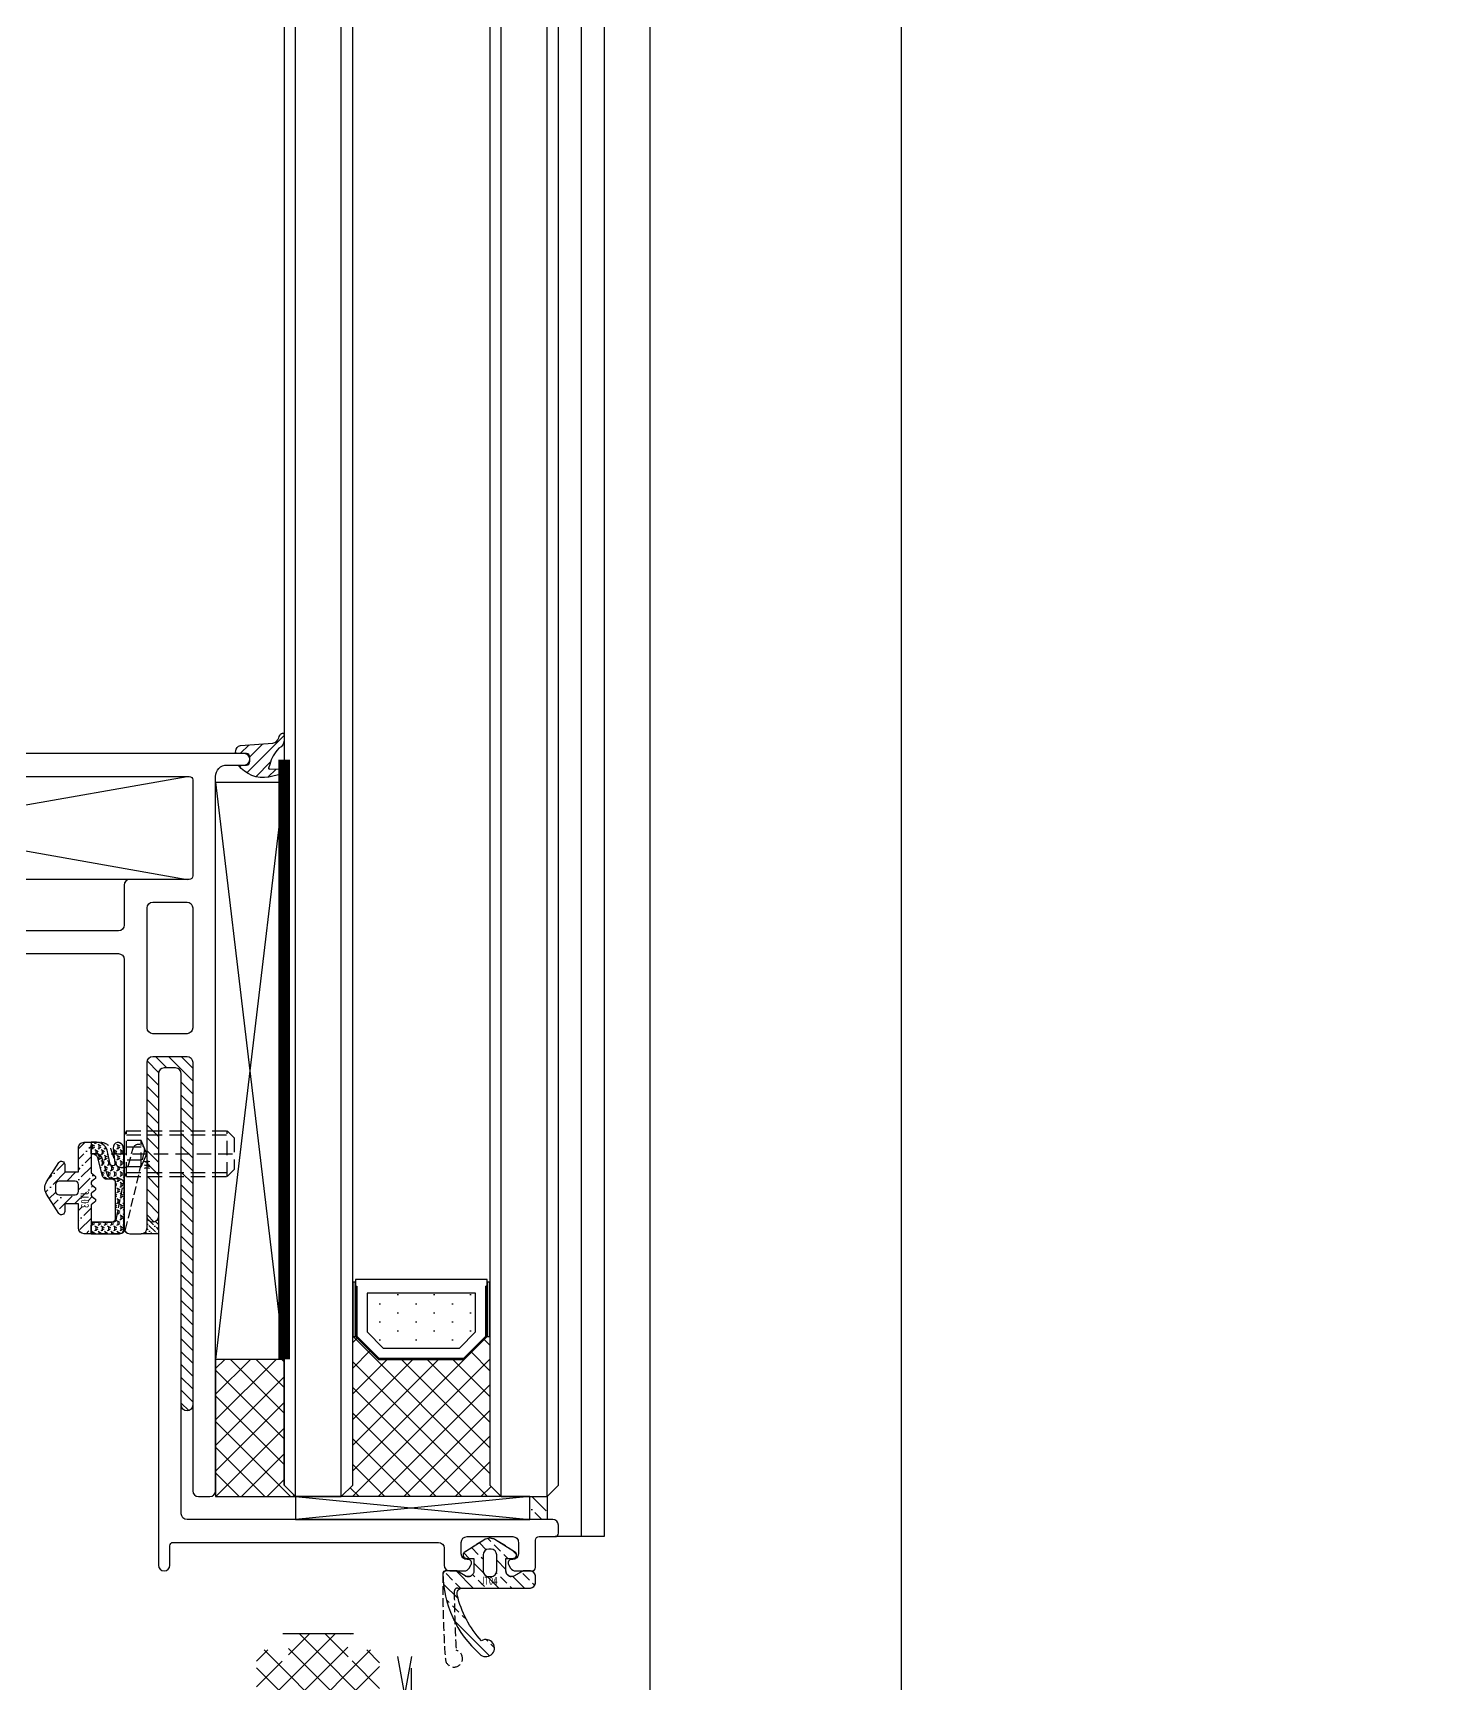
# Model space of a CAD drawing. Extents: x 220580 to 2027826, y -309201 to 71987.
# Drawn here: x 1042058.6 to 1042181, y -176766.7 to -176622.4 of the extents above; entities that cross this region are included whole.
import ezdxf
from ezdxf.enums import TextEntityAlignment as Align

# ---------------------------------------------------------------- set-up
doc = ezdxf.new("R2010")
doc.units = 0
for name, pattern in [('DASHED', [0.75, 0.5, -0.25]), ('HIDDEN2', [0.1875, 0.125, -0.0625]), ('ZN-DASH', [0.35, 0.25, -0.1])]:
    doc.linetypes.add(name, pattern=pattern)
for name, color, linetype in [('!ZN1-填充-8', 8, 'Continuous'), ('!ZN1-标注-173', 173, 'Continuous'), ('!ZN3-玻璃幕墙-4', 4, 'Continuous'), ('!ZN4-辅助材料-1', 1, 'Continuous'), ('!ZN4-配件-11', 11, 'Continuous'), ('!ZN5-铝材投影-112', 112, 'Continuous'), ('!ZN5-铝材断面-6', 6, 'Continuous'), ('!ZN6-虚线-8', 8, 'ZN-DASH'), ('1辅助材料', 1, 'Continuous'), ('4玻璃幕墙', 4, 'Continuous'), ('DIM', 173, 'Continuous'), ('Fill', 8, 'Continuous')]:
    doc.layers.add(name, color=color, linetype=linetype)
doc.styles.add('DHTEXT-1', font='ROMANS.shx', dxfattribs={"width": 0.7, "bigfont": 'CHINESE.shx'})
doc.styles.add('黑体', font='simhei.ttf', dxfattribs={"height": 12})
doc.dimstyles.new('ZN200', dxfattribs={"dimscale": 200, "dimtxt": 2.5, "dimasz": 1.5, "dimexe": 1, "dimexo": 2, "dimgap": 0.9, "dimtad": 1, "dimdec": 0, "dimdsep": 46, "dimtxsty": 'DHTEXT-1', "dimblk": 'ARCHTICK', "dimcen": 2.5, "dimclrd": 173, "dimclre": 173, "dimclrt": 7, "dimazin": 2, "dimtfac": 1, "dimtdec": 0, "dimtix": 1, "dimtmove": 2, "dimatfit": 3, "dimfxl": 0, "dimtolj": 1, "dimtzin": 0, "dimarcsym": 0})
pattern_1 = [(135, (0, 0), (-1.122532015133644, -1.122532015133644), []), (225, (0, 0), (1.122532015133644, -1.122532015133644), [])]

# ---------------------------------------------------------------- blocks, each defined once
blk = doc.blocks.new('*U390')
at = {"layer": '!ZN3-玻璃幕墙-4', "color": 7, "linetype": 'ZN-DASH', "ltscale": 500}
blk.add_lwpolyline([(0, 0, 0.06325422392991736), (300, 38.10499613777574), (0, 1199.999999999998)], format="xyb", dxfattribs=at)
blk = doc.blocks.new('*U261')
at = {"layer": '!ZN1-填充-8'}
h = blk.add_hatch(dxfattribs=at)
h.set_pattern_fill('ANSI37', color=256, scale=0.5, style=0)
h.set_pattern_definition([(45, (6, 0), (-1.122532015133644, 1.122532015133644), []), (135, (6, 0), (-1.122532015133644, -1.122532015133644), [])])
h.paths.add_polyline_path([(1.029468876367901e-06, 5.00000102652325), (1.029468876367901e-06, 19.00000102652371), (1.000001029469331, 18.00000102652325), (14.00000102946797, 18.00000102652325), (14.00000102946797, 17.75000102652325), (12.00000102946797, 15.75000102652325), (12.00000102946797, 8.250001026523705), (14.00000102946797, 6.250001026523705), (14.00000102946797, 6.000001026523705), (1.000001029469331, 6.000001026523705)])
for points in [[(18.75000205893684, 17.99999999999977), (14.00000205893684, 17.99999999999977), (14.00000205893684, 17.74999999999977), (18.75000205893684, 17.74999999999977)], [(18.75000205893684, 6.249999999999773), (14.00000205893684, 6.249999999999773), (14.00000205893684, 5.999999999999773), (18.75000205893684, 5.999999999999773)]]:
    blk.add_hatch(color=256, dxfattribs=at).paths.add_polyline_path(points)
h = blk.add_hatch(dxfattribs=at)
h.set_pattern_fill('DOTS', color=8, angle=-1.272221872585407e-14, style=0)
h.set_pattern_definition([(0, (6, 0), (0.7937500000000003, 1.5875), [0, -1.5875])])
h.paths.add_polyline_path([(13.00000246392847, 15.33578673215879), (13.00000246392847, 8.664213388665985), (14.4142185169444, 7.24999733565005), (17.80000246392865, 7.24999733565005), (17.80000246392865, 16.74999733565005), (14.41421306741995, 16.74999733565005)])
for p, q in [((2.058937752735801e-06, 22.99999999999977), (511.499991186812, 23.00000000001446)), ((1.029468876367901e-06, 19.00000102946865), (511.4999901573431, 19.00000102948334)), ((1.029468876367901e-06, 4.999999091356358), (511.4999901573431, 4.999999091371048)), ((2.058937752735801e-06, 1.000000120825234), (511.499991186812, 1.000000120839925))]:
    blk.add_line(p, q, dxfattribs=at)
at = {"layer": '!ZN3-玻璃幕墙-4'}
for points in [[(511.499991186812, 24.00000000001446), (1.000002058937753, 23.99999999999977), (2.058937752735801e-06, 22.99999999999977), (2.058937752735801e-06, 18.99999999999977), (1.000002058937753, 17.99999999999977), (511.499991186812, 18.00000000001446)], [(511.4999911868125, 6.000000000014463), (1.000002058937298, 5.999999999999773), (2.058936843241099e-06, 4.999999999999773), (2.058935933746397e-06, 0.9999999999997726), (1.000002058935479, 0), (511.4999911868125, 1.628222855240412e-11)]]:
    blk.add_lwpolyline(points, dxfattribs=at)
at = {"layer": '!ZN4-辅助材料-1'}
for points in [[(1.029468876367901e-06, 5.00000102652325), (1.029468876367901e-06, 19.00000102652371), (1.000001029469331, 18.00000102652325), (14.00000102946797, 18.00000102652325), (14.00000102946797, 17.75000102652325), (12.00000102946797, 15.75000102652325), (12.00000102946797, 8.250001026523705), (12.00000102946797, 8.250001026523705), (14.00000102946797, 6.250001026523705), (14.00000102946797, 6.000001026523705), (1.000001029469331, 6.000001026523705), (1.029468876367901e-06, 5.00000102652325)], [(12.00000205893639, 15.74999993958727), (12.00000205893639, 8.250000060412503), (14.00000205893639, 6.250000060412503), (19.00000205893639, 6.250000060412503), (19.00000205893639, 17.7500000604125), (14.00000205893639, 17.7500000604125)], [(18.75000205893684, 17.99999999999977), (14.00000205893684, 17.99999999999977), (14.00000205893684, 17.74999999999977), (18.75000205893684, 17.74999999999977)], [(13.00000246392847, 15.33578673215879), (13.00000246392847, 8.664213388665985), (14.4142185169444, 7.24999733565005), (17.80000246392865, 7.24999733565005), (17.80000246392865, 16.74999733565005), (14.41421306741995, 16.74999733565005)], [(18.75000205893684, 6.249999999999773), (14.00000205893684, 6.249999999999773), (14.00000205893684, 5.999999999999773), (18.75000205893684, 5.999999999999773)]]:
    blk.add_lwpolyline(points, close=True, dxfattribs=at)
blk.add_lwpolyline([(18.40000141310247, 17.74999853286067), (18.40000141310247, 17.65000006041237), (14.04142182915984, 17.65000006041237), (12.09999785437094, 15.70857608562369), (12.09999785437094, 8.291423709387573), (14.04142303089793, 6.349998532860582), (18.40000205893648, 6.349998532860582), (18.40000205893648, 6.250000060412503), (18.40000205893648, 6.349998532860582)], dxfattribs=at)
at = {"layer": 'Defpoints', "color": 250}
for p in [(2.058935478999047e-06, 24.00000205304696), (1.029468876367901e-06, 17.99999999999977), (1.029468876367901e-06, 5.999999999999773), (12.00000205893639, 6.000001026523705), (2.058935478999047e-06, 0)]:
    blk.add_point(p, dxfattribs=at)
blk = doc.blocks.new('JT03')
at = {"layer": '!ZN1-填充-8', "ltscale": 15}
h = blk.add_hatch(dxfattribs=at)
h.set_pattern_fill('ANSI36', color=256, scale=0.4, style=0)
h.set_pattern_definition([(45, (34118.90511561088, 42239.53565028665), (0.3367596045400935, 1.234785216647009), [1.5875, -0.3175, 0, -0.3175])])
edge = h.paths.add_edge_path(flags=16)
edge.add_line((0.2999951756937662, -2.999954370156047), (-0.300004824239295, -2.999954370156047))
edge.add_arc((-0.3000048242422053, -2.699954370156047), 0.2999999999999998, 179.9999999994442, 270.0000000005558, ccw=False)
edge.add_line((-0.6000048242422054, -2.699954370153137), (-0.6000048242422054, -1.299954370129853))
edge.add_arc((-0.300004824239295, -1.299954370129853), 0.3000000000029104, 90, 180, ccw=False)
edge.add_line((-0.300004824239295, -0.9999543701269431), (0.2999951756937662, -0.9999543701269431))
edge.add_arc((0.2999951756937662, -1.299954370129853), 0.3000000000029104, 0, 90, ccw=False)
edge.add_line((0.5999951756966766, -1.299954370129853), (0.5999951756966766, -2.699954370153137))
edge.add_arc((0.2999951756937662, -2.699954370153137), 0.3000000000029104, -90, 0, ccw=False)
edge = h.paths.add_edge_path()
edge.add_line((1.399995175699587, -2.999264446921643), (1.399995175699587, -1.799954370151681))
edge.add_line((1.399995175699587, -1.799954370151681), (2.04434166498686, -1.799954370129853))
edge.add_arc((2.044341664987047, -1.499954370126448), 0.3000000000034055, 269.9999999999642, 408.5979371994025)
edge.add_line((2.242743326256459, -1.274928192076914), (0.5323052098465269, -0.1996644949467736))
edge.add_arc((8.712875198464916e-05, -1.046271791250547), 0.9999999999993707, 57.84455550804667, 122.1554454890828)
edge.add_line((-0.5321309670762275, -0.1996645042090677), (-2.242569000045478, -1.274928192076914))
edge.add_arc((-2.044167338776066, -1.499954370126448), 0.3000000000034055, 131.4020628005975, 270.0000000000358)
edge.add_line((-2.044167338775878, -1.799954370129853), (-1.400004824245116, -1.799954370151681))
edge.add_line((-1.400004824245116, -1.799954370151681), (-1.400004824245116, -2.999451563887305))
edge.add_line((-1.400004824245116, -2.999451563887305), (-3.500004824260941, -2.999451563861385))
edge.add_arc((-3.500004824271855, -3.499451563863204), 0.500000000001819, 89.99999999874936, 180)
edge.add_line((-4.000004824273674, -3.499451563863204), (-4.000004824275493, -4.099444401094388))
edge.add_line((-4.000004824275493, -4.099444401094388), (-1.325334727973313, -4.099436824434179))
edge.add_line((-1.325334727973313, -4.099436824434179), (-1.085334727982627, -4.419436824441163))
edge.add_arc((-0.9253347279818627, -4.29943682442422), 0.2000000000107775, 216.8698976495959, 323.1301023530095)
edge.add_line((-0.7653347279756417, -4.419436824433888), (-0.5853347279826266, -4.179436824428649))
edge.add_arc((-0.4253347279791342, -4.29943682443718), 0.2000000000079126, 36.86989764719891, 143.1301023528011, ccw=False)
edge.add_line((-0.2653347279756417, -4.179436824428649), (-0.08533472798262665, -4.419436824441163))
edge.add_arc((0.07466527201813733, -4.29943682442422), 0.2000000000107775, 216.8698976495959, 323.1301023530095)
edge.add_line((0.2346652720243583, -4.419436824433888), (0.4146652720319253, -4.179436824435925))
edge.add_arc((0.5746652720299608, -4.299436824428994), 0.1999999999942702, 36.86989764719891, 143.1301023554066, ccw=False)
edge.add_line((0.7346652720225393, -4.179436824428649), (0.9146652720319253, -4.419436824426612))
edge.add_arc((1.07466527203087, -4.299436824431496), 0.1999999999962256, 216.869897644906, 323.1301023524884)
edge.add_line((1.234665272024358, -4.419436824433888), (1.474665272029597, -4.099436824434179))
edge.add_line((1.474665272029597, -4.099436824434179), (4.000017958420358, -4.099436366741884))
edge.add_line((4.000017958420358, -4.099436366741884), (4.000038966527427, -3.500201293729333))
edge.add_arc((3.500038966833257, -3.50018376462674), 0.5000000000014394, 359.9979913128051, 449.9635298762817)
edge.add_line((3.500357228680514, -3.000183865915915), (1.399995175699587, -2.999264446921643))
at = {"layer": '!ZN1-填充-8', "ltscale": 20}
h = blk.add_hatch(dxfattribs=at)
h.set_pattern_fill('HONEY', color=256, scale=0.2, style=0)
h.set_pattern_definition([(0, (0, 0), (0.4762500000000001, 0.274963), [0.3175, -0.635]), (120, (0, 0), (-0.4762499431007806, 0.2749630985523391), [0.3174999999999999, -0.6349999999999999]), (59.99999999999999, (0, 0), (5.689921946938626e-08, 0.5499260985523389), [-0.635, 0.3175])])
edge = h.paths.add_edge_path()
edge.add_arc((-0.5963505353627268, 44.97626796424624), 51.98203045442362, 266.615067057962, 270.6573202624171, ccw=False)
edge.add_arc((-3.54432294529569, -6.485604109923442), 0.4462571278293612, 83.50559456254439, 254.2346151704494, ccw=False)
edge.add_line((-3.493848498522766, -6.042210656699922), (-2.174927118764799, -6.178575695668769))
edge.add_arc((-2.130285758898594, -5.977485442805289), 0.2059857781678201, 257.4835097219211, 437.4835097219211)
edge.add_line((-2.08564439903239, -5.776395189941809), (-3.31734290534132, -5.502962263761219))
edge.add_arc((-3.000004824272181, -4.554649792946507), 0.9999999999996739, 180.0000000000398, 251.4979805381106, ccw=False)
edge.add_line((-4.000004824271855, -4.554649792947203), (-4.000004824273674, -4.099444401093933))
edge.add_line((-4.000004824273674, -4.099444401093933), (-3.000004824275493, -4.0994405116694))
edge.add_line((-3.000004824275493, -4.0994405116694), (-3.000004824274129, -4.192701531246712))
edge.add_arc((-2.500004824274428, -4.192701531244685), 0.4999999999997002, 180.0000000002323, 251.7991104477941)
edge.add_line((-2.656179657961729, -4.667685132353654), (-1.132274853538092, -5.042175939679964))
edge.add_arc((-1.288449687225301, -5.517159540788867), 0.4999999999996079, -3.5925040720030665e-11, 71.79911044780181, ccw=False)
edge.add_line((-0.7884496872256932, -5.51715954078918), (-0.7884496872256932, -5.920797158658843))
edge.add_arc((-0.4879443157585776, -5.920885388721941), 0.3005053844195361, 179.9831776381508, 270.3594660694304)
edge.add_line((-0.4860589974741742, -6.221384859004502), (2.781375974409002, -6.201937363889556))
edge.add_arc((2.699924770739973, -5.913206171565373), 0.3000000000001297, 285.7537839569326, 359.9972102712353)
edge.add_line((2.999924770384496, -5.913220778551022), (3.000017959605884, -4.099387676790684))
edge.add_line((3.000017959605884, -4.099387676790684), (4.000017958420358, -4.099436366741884))
edge.add_line((4.000017958420358, -4.099436366741884), (3.999895286850915, -6.51878143435988))
edge.add_arc((3.605436260523599, -6.563283013601247), 0.3969613507711676, -85.63524248337609, 6.436706839375574, ccw=False)
edge.add_arc((0.5239799397639211, 101.7419749174712), 108.745596035836, 269.7234774292143, 271.639696238487, ccw=False)
at = {"layer": '!ZN4-辅助材料-1'}
blk.add_lwpolyline([(1.399995175699587, -2.999264446921643), (1.399995175699587, -1.799954370151681), (2.04434166498686, -1.799954370129853, 0.6911292322205898), (2.242743326256459, -1.274928192076914), (0.5323052098465269, -0.1996644949467736, 0.2882140078519263), (-0.5321309670762275, -0.1996645042090677), (-2.242569000045478, -1.274928192076914, 0.6911292322205898), (-2.044167338775878, -1.799954370129853), (-1.400004824245116, -1.799954370151681), (-1.400004824245116, -2.999451563887305), (-3.500004824260941, -2.999451563861385, 0.4142135623794883), (-4.000004824273674, -3.499451563863204), (-4.000004824275493, -4.099444401094388), (-1.325334727973313, -4.099436824434179), (-1.085334727982627, -4.419436824441163, 0.4999999999732836), (-0.7653347279756417, -4.419436824433888), (-0.5853347279826266, -4.179436824428649, -0.4999999999852208), (-0.2653347279756417, -4.179436824428649), (-0.08533472798262665, -4.419436824441163, 0.4999999999732836), (0.2346652720243583, -4.419436824433888), (0.4146652720319253, -4.179436824435925, -0.4999999999994316), (0.7346652720225393, -4.179436824428649), (0.9146652720319253, -4.419436824426612, 0.499999999996021), (1.234665272024358, -4.419436824433888), (1.474665272029597, -4.099436824434179), (4.000017958420358, -4.099436366741884), (4.000038966527427, -3.500201293729333, 0.4140374081675587), (3.500357228680514, -3.000183865915915)], format="xyb", close=True, dxfattribs=at)
at = {"layer": '!ZN4-辅助材料-1', "color": 1}
blk.add_lwpolyline([(0.2999951756937662, -2.999954370156047), (-0.300004824239295, -2.999954370156047, -0.4142135623787779), (-0.6000048242422054, -2.699954370153137), (-0.6000048242422054, -1.299954370129853, -0.414213562373095), (-0.300004824239295, -0.9999543701269431), (0.2999951756937662, -0.9999543701269431, -0.414213562373095), (0.5999951756966766, -1.299954370129853), (0.5999951756966766, -2.699954370153137, -0.414213562373095)], format="xyb", close=True, dxfattribs=at)
at = {"layer": '!ZN4-辅助材料-1'}
blk.add_lwpolyline([(-4.824270035896916e-06, -7.002341693549397, -0.01763948608011617), (-3.665570504726929, -6.915074077989289, -0.9222001808408384), (-3.493848498522766, -6.042210656699922), (-2.174927118764799, -6.178575695668769, 0.9999999999999999), (-2.08564439903239, -5.776395189941809), (-3.31734290534132, -5.502962263761219, -0.3224996872189054), (-4.000004824271855, -4.554649792947203), (-4.000004824273674, -4.099444401093933), (-3.000004824275493, -4.0994405116694), (-3.000004824274129, -4.192701531246712, 0.3239508864512514), (-2.656179657961729, -4.667685132353654), (-1.132274853538092, -5.042175939679964, -0.3239508864525815), (-0.7884496872256932, -5.51715954078918), (-0.7884496872256932, -5.920797158658843, 0.4161384412140452), (-0.4860589974741742, -6.221384859004502), (2.781375974409002, -6.201937363889556, 0.3357767992092071), (2.999924770384496, -5.913220778551022), (3.000017959605884, -4.099387676790684), (4.000017958420358, -4.099436366741884), (3.999895286850915, -6.51878143435988, -0.4248453687652656), (3.635647293558577, -6.959093078517526, -0.00836127669270023), (-0.0008492064064284932, -7.002354643000899)], format="xyb", dxfattribs=at)
at = {"layer": '!ZN6-虚线-8', "color": 8, "linetype": 'ZN-DASH', "ltscale": 3}
blk.add_lwpolyline([(-4.000004824273674, -4.099444401093933), (-4.000004824271855, -4.928079976642039, 0.3224996872189054), (-3.31734290534132, -5.87639244745651), (-2.132274853538092, -6.266043385860485, -0.3239508864522677), (-1.788449687225693, -6.7410269869697), (-1.788449687225693, -7.082006550920141, -0.3357903441525757), (-2.006998483556799, -7.370737743244263), (-3.477576157872591, -7.785588389264831, 0.9999999999999999), (-3.206072145642338, -8.748025697011599), (3.635647293558577, -7.100073925711513, 0.3357767992093377), (3.999895286850915, -6.618879616813956), (4.000017958420358, -4.099436366741884), (3.000017959605884, -4.099387676790684), (2.999924770384496, -6.013318961005098, -0.335776799209296), (2.781375974409002, -6.302035546343177), (-0.4069984835564355, -6.919376998942425, -0.497240947095468), (-0.7884496872256932, -6.630645806618304), (-0.7884496872256932, -6.01715954078918, 0.3239508864523259), (-1.132274853538092, -5.542175939679964), (-2.656179657961729, -5.041115316048945, -0.3239508864514145), (-3.000004824274129, -4.566131714941548), (-3.000004824275493, -4.0994405116694)], format="xyb", close=True, dxfattribs=at)
at = {"layer": 'Defpoints', "ltscale": 15, "style": '黑体', "width": 0.8}
blk.add_text('JT03', height=0.7000000000000001, dxfattribs=at).set_placement((0.9937921799121787, -3.903452419290261), align=Align.CENTER)
blk = doc.blocks.new('3mm厚胶条')
at = {"layer": 'Fill'}
h = blk.add_hatch(dxfattribs=at)
h.set_pattern_fill('ANSI31', color=256, scale=0.5)
h.set_pattern_definition([(45, (0, 0), (-0.561266007566822, 0.5612660075668221), [])])
edge = h.paths.add_edge_path()
edge.add_arc((0.2041028128980543, 0.2999450176742623), 0.2999999999999999, 269.97594843396644, 359.9999999999428, ccw=False)
edge.add_line((0.2039768791964889, -5.495589357451536e-05), (-0.1960297182595241, 0.0001129584925365634))
edge.add_arc((-0.1958944282921733, 0.3001129279863853), 0.2999999999994757, 179.9999999998145, 269.9741615186586, ccw=False)
edge.add_line((-0.4958944282916491, 0.3001129279873567), (-0.4958944282916491, 1.117701839371875))
edge.add_arc((-0.6248895014257517, 1.11944925264805), 0.1290069081329765, 359.2238984022005, 445.1968088878392)
edge.add_line((-0.6140873217009357, 1.248003113963932), (-0.7258701920472959, 1.242718416928255))
edge.add_arc((-0.70120827268636, 0.7210650220240912), 0.5222360334959714, 92.70672554829426, 167.706725548085)
edge.add_line((-1.211469733614649, 0.8322572707329527), (-1.413063774223701, -2.019711048327736))
edge.add_arc((-2.011045689203393, -1.940889532902905), 0.6031543765377536, 283.80453109835884, 352.4909866261073, ccw=False)
edge.add_arc((-1.711027830958352, -3.236862179037228), 0.7271918305480072, 102.3955841950931, 140.1403428804012)
edge.add_arc((-2.145245422376326, -2.851985073525741), 0.1482028153695781, 146.7831393039712, 273.1825879911093)
edge.add_line((-2.137017486707919, -2.999959313034196), (-1.71632770881115, -2.999959313041472))
edge.add_arc((-1.717147016692408, -2.149202143606091), 0.850757563945867, 270.0551777532911, 332.801971516606)
edge.add_arc((1.052373023609539, -4.487892496981211), 2.802381882953311, 102.32254362635979, 135.9107193443802, ccw=False)
edge.add_line((0.4543032584006141, -1.750072785267548), (0.7693642463018477, -1.638019477992202))
edge.add_arc((0.7819430534270146, -1.711556554814226), 0.0746051476522924, -26.048902378122875, 99.7067255470177, ccw=False)
edge.add_line((0.8489697777949914, -1.744318518685759), (0.8571202825150976, -2.578578965069028))
edge.add_arc((0.6560401093904494, -2.480293073462875), 0.2238154429717819, 272.70672555129545, 333.95109762614885, ccw=False)
edge.add_line((0.6666095034161117, -2.703858814180421), (0.5471460161934374, -2.709506623476045))
edge.add_arc((0.5502084089541724, -2.854926262357902), 0.14545188077832, 91.20641373176511, 274.3491176516054)
edge.add_line((0.5612385415479366, -2.9999593130633), (0.8842308576349751, -2.999959313085128))
edge.add_arc((0.8384245284230651, -2.48709399076403), 0.5149068446189015, 275.1038036520967, 331.8148690466252)
edge.add_line((1.292276837601094, -2.730295841269253), (1.562274669271574, -1.660751750358031))
edge.add_arc((-1.091872237254416, -1.175403957954716), 2.698158312814919, 349.6371633920081, 413.7360953850442)
edge.add_line((0.5041028128980543, 1.000124005621728), (0.5041028128980543, 0.2999450176739629))
at = {"layer": '1辅助材料'}
blk.add_lwpolyline([(0.5041028128980543, 0.2999450176739629, -0.4143365181457246), (0.2039768791964889, -5.495589357451536e-05), (-0.1960297182595241, 0.0001129584925365634, -0.414081483490272), (-0.4958944282916491, 0.3001129279873567), (-0.4958944282916491, 1.117701839371875, 0.3937739410618442), (-0.6140873217009357, 1.248003113963932), (-0.7258701920472959, 1.242718416928255, 0.3394542588623574), (-1.211469733614649, 0.8322572707329527), (-1.413063774223701, -2.019711048327736, -0.309008888142426), (-1.867126868623018, -2.526622044395481, 0.1661979340469599), (-2.269232363552874, -2.770798172481591, 0.6152007887052839), (-2.137017486707919, -2.999959313034196), (-1.71632770881115, -2.999959313041472, 0.2808368407751581), (-0.9604559289327881, -2.538055625416746, -0.1476144348271703), (0.4543032584006141, -1.750072785267548), (0.7693642463018477, -1.638019477992202, -0.6113350585262082), (0.8489697777949914, -1.744318518685759), (0.8571202825150976, -2.578578965069028, -0.27377715356219), (0.6666095034161117, -2.703858814180421), (0.5471460161934374, -2.709506623476045, 1.027808333890914), (0.5612385415479366, -2.9999593130633), (0.8842308576349751, -2.999959313085128, 0.2526260446995272), (1.292276837601094, -2.730295841269253), (1.562274669271574, -1.660751750358031, 0.2872126092258211), (0.5041028128980543, 1.000124005621728), (0.5041028128980543, 0.2999450176739629)], format="xyb", dxfattribs=at)
blk = doc.blocks.new('20250828095116', base_point=(-112701.3450416942, -32061.51196789133))
at = {"layer": '!ZN1-填充-8'}
h = blk.add_hatch(dxfattribs=at)
h.set_pattern_fill('ANSI37', color=256, angle=89.99999999999999, style=0)
h.set_pattern_definition(pattern_1)
h.paths.add_polyline_path([(-112708.3450166754, -32049.51196789337), (-112708.3450166754, -32061.01196789133), (-112708.3450166754, -32061.51196789133), (-112701.3450166754, -32061.51196789133), (-112702.3450166754, -32060.51196789133), (-112702.3450166754, -32049.51196789341)])
at = {"layer": '!ZN1-填充-8', "ltscale": 15}
for p, q in [((-112708.3450166754, -31999.01196683484), (-112702.3450166754, -32049.51196789337)), ((-112702.3450166754, -31999.01196683484), (-112708.3450166756, -32049.51196789337))]:
    blk.add_line(p, q, dxfattribs=at)
at = {"layer": '!ZN4-辅助材料-1', "ltscale": 20, "const_width": 1}
blk.add_lwpolyline([(-112702.3450166754, -32049.51196789337), (-112702.3450166754, -31997.04608892604)], dxfattribs=at)
at = {"layer": '!ZN4-辅助材料-1'}
for points in [[(-112702.3450166754, -31999.01196683484), (-112702.3450166754, -32049.51196789337), (-112708.3450166755, -32049.51196789337), (-112708.3450166755, -31999.01196683484)], [(-112708.3450166754, -32049.51196789337), (-112708.3450166754, -32061.01196789133), (-112708.3450166754, -32061.51196789133), (-112701.3450166754, -32061.51196789133), (-112702.3450166754, -32060.51196789133), (-112702.3450166754, -32049.51196789341)]]:
    blk.add_lwpolyline(points, close=True, dxfattribs=at)
at = {"layer": '!ZN1-标注-173', "ltscale": 50, "extrusion": (0, 0, -1), "zscale": -1, "rotation": 270}
blk.add_blockref('3mm厚胶条', (112705.3450166755, -31997.00786126313), dxfattribs=at)
blk = doc.blocks.new('20250828095135', base_point=(-112732.7450166754, -32047.51196832285))
at = {"layer": '!ZN5-铝材断面-6'}
blk.add_lwpolyline([(-112712.3449913872, -32067.51196602143), (-112712.3449913872, -32065.81196602144, -0.4142135623787779), (-112712.0449913872, -32065.51196602143), (-112688.8449886283, -32065.51196602143, -0.414213562373095), (-112688.3449886283, -32066.01196602143), (-112688.3449886283, -32067.51196602147, 0.4142135623730951), (-112687.8449886283, -32068.01196602147), (-112686.5913987899, -32068.01196602147, 0.2679491924305389), (-112686.158386088, -32067.76196602147), (-112685.9851810072, -32067.46196602147, 0.577350269198918), (-112686.2449886283, -32067.01196602147), (-112686.3449886283, -32067.01196602147, -0.414213562373095), (-112686.8449886283, -32066.51196602147), (-112686.8449886283, -32065.5119660217, -0.4142135623560464), (-112686.3449886284, -32065.0119660217), (-112682.3449886284, -32065.01196602146, -0.4142135623901437), (-112681.8449886283, -32065.51196602146), (-112681.8449886283, -32066.51196602147, -0.414213562373095), (-112682.3449886283, -32067.01196602147), (-112682.4449886284, -32067.01196602147, 0.577350269198918), (-112682.7047962495, -32067.46196602147), (-112682.5315911687, -32067.76196602147, 0.2679491924305389), (-112682.0985784668, -32068.01196602147), (-112680.6449913872, -32068.01196602147, 0.4142135623787779), (-112680.3449913872, -32067.71196602147), (-112680.3449913872, -32065.31196602155, -0.4142135623787779), (-112680.0449913872, -32065.01196602155), (-112678.6449913872, -32065.01196602155, 0.4142135623787779), (-112678.3449913872, -32064.71196602155), (-112678.3449913872, -32064.01196602147, 0.414213562373095), (-112678.8449913872, -32063.51196602147), (-112680.8049669788, -32063.51196602147), (-112710.8449913872, -32063.51196602148, -0.4142135623730951), (-112711.3449913872, -32063.01196602148), (-112711.3449913872, -32024.51196602143, 0.4142135623734228), (-112711.8449913872, -32024.01196602143), (-112712.8449913872, -32024.01196602143, 0.4142135623730951), (-112713.3449913872, -32024.51196602143), (-112713.3449913872, -32067.51196602143, 0.4142135623730951), (-112712.8449913872, -32068.01196602143), (-112712.8449913872, -32068.01196602143, 0.414213562373095)], format="xyb", close=True, dxfattribs=at)
blk = doc.blocks.new('20250828095149', base_point=(-112732.7450166754, -32047.51196832285))
at = {"layer": '!ZN1-填充-8', "ltscale": 15}
for p, q in [((-112761.8450433724, -31998.51196684768), (-112710.8450406641, -32007.51196684768)), ((-112761.8450433724, -32007.51196684768), (-112710.8450406641, -31998.51196684768)), ((-112715.8450406649, -32007.51196684768), (-112740.8450433724, -32007.51196684768))]:
    blk.add_line(p, q, dxfattribs=at)
at = {"layer": '!ZN5-铝材断面-6'}
for points in [[(-112730.4308352485, -32014.01196684769), (-112716.8450685421, -32014.01196684769, -0.4142135623769576), (-112716.3450685421, -32014.5119668477), (-112716.3450685424, -32038.01199272434, 0.4142135623814862), (-112715.8450685424, -32038.51199272434), (-112714.8450406647, -32038.51199272434, 0.4142135623519174), (-112714.3450406647, -32038.01199272436), (-112714.3450406646, -32023.51194120114, -0.4142135623814862), (-112713.8450406646, -32023.01194120114), (-112710.8450406647, -32023.01194120114, -0.4142135623814862), (-112710.3450406647, -32023.51194120114), (-112710.3450406647, -32061.01196705156, 0.4142135623814862), (-112709.8450406647, -32061.51196705156), (-112708.8450406647, -32061.51196705156, 0.4142135623814862), (-112708.3450406647, -32061.01196705156), (-112708.3450406647, -31998.51196684768, -0.414213562370964), (-112707.3450406647, -31997.51196684768), (-112705.845041355, -31997.51196684768, 0.4142135623814862), (-112705.345041355, -31997.01196684768, 0.4142135623814862), (-112705.845041355, -31996.51196684768), (-112763.8450433724, -31996.51196684768, 0.4142135623814862), (-112764.3450433724, -31997.01196684768), (-112764.3450433724, -32013.51196684768, 0.4142135623814862), (-112763.8450433724, -32014.01196684768), (-112760.3450433724, -32014.01196684768, 0.4142135623814862), (-112759.8450433724, -32013.51196684768), (-112759.8450433724, -32013.01196684768, 0.4142135623814862), (-112760.3450433724, -32012.51196684768), (-112761.8450433724, -32012.51196684768, -0.4142135623814862), (-112762.3450433724, -32012.01196684768), (-112762.3450433724, -32010.01196684768, -0.4142135623814862), (-112761.8450433724, -32009.51196684768), (-112742.8450433724, -32009.51196684768, -0.4142135623814862), (-112742.3450433724, -32010.01196684768), (-112742.3450433724, -32012.01196684768, -0.4142135623814862), (-112742.8450433724, -32012.51196684768), (-112744.3450433724, -32012.51196684768, 0.4142135623814862), (-112744.8450433724, -32013.01196684768), (-112744.8450433724, -32013.51196684768, 0.4142135623814862), (-112744.3450433724, -32014.01196684768), (-112732.2592623714, -32014.01196684769, 0.1989123673731792), (-112731.9057089808, -32013.86552023829), (-112731.6986022005, -32013.65841345803, -0.4142135623791227), (-112730.9914954193, -32013.65841345803), (-112730.7843886391, -32013.86552023829, 0.1989123673731791)], [(-112735.5950406649, -32012.01196684768), (-112739.8450433724, -32012.01196684768, -0.4142135623733614), (-112740.3450433724, -32011.51196684768), (-112740.3450433724, -32008.01196684768, 0.4142135623733614), (-112740.8450433724, -32007.51196684768), (-112762.0450433724, -32007.51196684768, -0.4142135623735391), (-112762.3450433724, -32007.21196684768), (-112762.3450433724, -31998.81196684769, -0.4142135623735391), (-112762.0450433724, -31998.51196684768), (-112710.6450406641, -31998.51196684768, -0.4142135623735391), (-112710.3450406641, -31998.81196684768), (-112710.3450406641, -32007.21196684767, -0.414213562373539), (-112710.6450406641, -32007.51196684768), (-112715.8450406649, -32007.51196684768, 0.4142135623733614), (-112716.3450406649, -32008.01196684768), (-112716.3450406649, -32011.51196684769, -0.4142135623733614), (-112716.8450406649, -32012.01196684769), (-112727.0950406649, -32012.01196684769, -0.4142135623733614), (-112727.5950406649, -32011.51196684769), (-112727.5950406649, -32008.01196684768, 0.4142135623733614), (-112728.0950406649, -32007.51196684768), (-112729.0950406649, -32007.51196684768, 0.4142135623733614), (-112729.5950406649, -32008.01196684768), (-112729.5950406649, -32011.51196684769, -0.4142135623733614), (-112730.0950406649, -32012.01196684769), (-112732.5950406649, -32012.01196684768, -0.4142135623733614), (-112733.0950406649, -32011.51196684768), (-112733.0950406649, -32008.01196684768, 0.4142135623733614), (-112733.5950406649, -32007.51196684768), (-112734.5950406649, -32007.51196684768, 0.4142135623733614), (-112735.0950406649, -32008.01196684768), (-112735.0950406649, -32011.51196684768, -0.4142135623733614)], [(-112710.3450406641, -32010.01196684769), (-112710.3450406641, -32020.51194120098, -0.4142135623729509), (-112710.8450406641, -32021.01194120098), (-112713.8450406649, -32021.01194120098, -0.414213562373671), (-112714.3450406649, -32020.51194120098), (-112714.3450406649, -32010.01196684769, -0.414213562373095), (-112713.8450406649, -32009.51196684769), (-112710.8450406641, -32009.51196684769, -0.4142135623726824)]]:
    blk.add_lwpolyline(points, format="xyb", close=True, dxfattribs=at)
blk = doc.blocks.new('20250828094859', base_point=(-112732.7450166754, -32047.51196832285))
at = {"layer": '!ZN1-填充-8'}
h = blk.add_hatch(dxfattribs=at)
h.set_pattern_fill('ANSI37', color=8, angle=90.00000000000001)
h.set_pattern_definition(pattern_1)
h.paths.add_polyline_path([(-112703.1607797071, -32075.37105796087, 0.4693412598177767), (-112703.7907325481, -32074.92960437454, 0.4772616551268979), (-112704.7577913438, -32075.71196705185), (-112704.7577913438, -32080.97196705174, 0.4770910882801007), (-112703.7911673557, -32081.75442244772, 0.4719103256772501), (-112703.1612024632, -32081.30833068817, -0.9297347899613067), (-112701.9643802245, -32081.30833068817, 0.3930506007189793), (-112701.4657042917, -32081.77196705181), (-112697.279878396, -32081.77196705181, 0.3930506007153051), (-112696.7812024632, -32081.30833068816, -0.9297347899464696), (-112695.5843802245, -32081.30833068816, 0.4719103256673575), (-112694.9544153319, -32081.75442244773, 0.4770910882785173), (-112693.9877913438, -32080.97196705175), (-112693.9877913438, -32075.7119670518, 0.4772616551345985), (-112694.9548501395, -32074.92960437454, 0.469341259815262), (-112695.5848029805, -32075.3710579609, -0.9598614526605848), (-112696.7827913438, -32075.32196705183), (-112696.7827913438, -32074.01196705181, -0.4142135623805389), (-112696.2827913438, -32073.5119670518), (-112702.4627913438, -32073.51196705182, -0.4142135623737843), (-112701.9627913438, -32074.01196705181), (-112701.9627913438, -32075.3219670518, -0.9598614526833716)])
at = {"layer": '!ZN1-填充-8', "ltscale": 15}
for p, q in [((-112735.0949772261, -32033.01196832288), (-112771.3450042032, -32041.01196832288)), ((-112735.0949772261, -32041.51196832288), (-112771.3450042032, -32033.01196832323)), ((-112735.0949772261, -32035.0119724377), (-112735.0949772261, -32041.51196832288))]:
    blk.add_line(p, q, dxfattribs=at)
at = {"layer": '!ZN1-填充-8', "color": 8, "ltscale": 50}
for p, q in [((-112691.2005421576, -32075.51196832494), (-112692.4005421576, -32082.0119670515)), ((-112691.2005421576, -32082.0119670515), (-112692.4005421576, -32075.51196832494))]:
    blk.add_line(p, q, dxfattribs=at)
at = {"layer": '!ZN1-填充-8', "linetype": 'DASHED', "ltscale": 4}
for p, q in [((-112701.9635151577, -32082.4244670518), (-112696.78206753, -32082.4244670518)), ((-112701.9635151577, -32083.01196705181), (-112696.78206753, -32083.01196705181))]:
    blk.add_line(p, q, dxfattribs=at)
for points in [[(-112701.9635151577, -32081.3187039933), (-112701.9635151577, -32083.51196705181)], [(-112696.78206753, -32081.31870399328), (-112696.78206753, -32083.51196705181)]]:
    blk.add_lwpolyline(points, dxfattribs=at)
at = {"layer": '!ZN4-辅助材料-1', "ltscale": 15}
for p, q in [((-112696.2827913438, -32073.5119670518), (-112702.4627913438, -32073.51196705182)), ((-112691.2005421576, -32081.0119670515), (-112691.2005421576, -32076.51196832494))]:
    blk.add_line(p, q, dxfattribs=at)
blk = doc.blocks.new('ZN-内六角平端紧定螺钉1')
at = {"layer": '!ZN4-配件-11', "color": 8, "linetype": 'HIDDEN2', "ltscale": 10}
for p, q in [((0.2087405838501581, 2.00010147113062), (0, 1.640931338536575)), ((0, 1.640931338547489), (0, -1.640931338536575)), ((0.2087405838501581, -1.99989852888757), (0.2087405838501581, 2.000101471090602)), ((0.2087405838501581, 2.00010147113062), (8.999999999983629, 2.000101471122434)), ((0.2087405838465202, 1.640101471133676), (8.999999999983629, 1.640101471118214)), ((8.999999999983629, -1.999898528895756), (8.999999999983629, 2.000101471082417)), ((9.625000000005457, 1.374898528650192), (8.999999999983629, 2.000101471104244)), ((-1.143809481177414, 1.728039933368564e-11), (10.14380948117741, -1.39152689371258e-10)), ((1.499512124311877, 1.155346547931913), (0.2087405838501581, 1.155346547931913)), ((1.499512124300963, 0.5775618169536756), (0.2087405838501581, 0.5775618169536756)), ((1.994588046872195, 0.001212519518958288), (1.499512124311877, 1.155346547931913)), ((1.499512124300963, -1.154069131787764), (1.499512124311877, 1.155346547931913)), ((1.499512124285502, -1.154069131824144), (1.994588046872195, 0.001212519518958288)), ((9.625000000005457, 1.374898528646554), (9.62499999996362, -1.374898528913945)), ((1.499512124300963, -0.577138982715951), (0.2087405838501581, -0.577138982715951)), ((1.499512124285502, -1.154069131824144), (0.2087405838501581, -1.154069131824144)), ((8.999999999983629, -1.999898528895756), (9.62499999996544, -1.374898528913945)), ((0.2087405838501581, -1.99989852888757), (0, -1.640931338536575)), ((0.2087405838501581, -1.639898528894264), (8.999999999983629, -1.639898528902449)), ((0.2087405838501581, -1.99989852888757), (8.999999999983629, -1.999898528895756))]:
    blk.add_line(p, q, dxfattribs=at)
at = {"layer": '!ZN4-配件-11', "color": 8, "linetype": 'HIDDEN2', "ltscale": 10, "style": 'DHTEXT-1', "width": 0.7}
blk.add_text('M4', height=0.5, rotation=90, dxfattribs=at).set_placement((2.241663524724572, -0.9580179801714621), align=Align.CENTER)
blk = doc.blocks.new('20201228191812')
at = {"layer": '!ZN1-填充-8'}
h = blk.add_hatch(dxfattribs=at)
h.set_pattern_fill('ANSI31', color=256, scale=0.5, angle=-1.272221872585407e-14)
h.set_pattern_definition([(44.99999999999999, (-37198.44502795451, -43092.60228476697), (-0.5612660075668219, 0.5612660075668222), [])])
edge = h.paths.add_edge_path()
edge.add_arc((1.499999999978172, 30.50002585041511), 0.5, 0, 90)
edge.add_line((1.499999999978172, 31.00002585041511), (1.500049277463404, 31.00002585041511))
edge.add_arc((1.500049277463404, 30.50002585041511), 0.5, 90, 180)
edge.add_line((1.000049277463404, 30.50002585041511), (1.000049277477956, 1.50002482029231))
edge.add_arc((0.5000492774779559, 1.50002482029231), 0.5, -90, 0, ccw=False)
edge.add_line((0.5000492774779559, 1.00002482029231), (-0.4999507225220441, 1.00002482029231))
edge.add_arc((-0.4999507225220441, 1.50002482029231), 0.5, 180, 270, ccw=False)
edge.add_line((-0.9999507225220441, 1.50002482029231), (-0.9999507225220441, 14.00002436237264))
edge.add_arc((-1.499950722522044, 14.00002436237264), 0.5, 0, 90.00000000083378)
edge.add_line((-1.49995072252932, 14.50002436237264), (-1.500000000029104, 14.50002436237264))
edge.add_arc((-1.500000000029104, 14.00002436237264), 0.5, 90, 180)
edge.add_line((-2.000000000029104, 14.00002436237264), (-1.999999999970896, 0.5))
edge.add_arc((-1.499999999969541, 0.5000000000013556), 0.5000000000013556, 180.0000000001553, 269.9999999998446)
edge.add_line((-1.499999999970896, 0), (1.499999999978172, -7.275957614183426e-12))
edge.add_arc((1.499999999978557, 0.4999999999923394), 0.4999999999996153, 269.9999999999559, 360.0000000000441)
edge.add_line((1.999999999978172, 0.499999999992724), (1.999999999978172, 30.50002585041511))
at = {"layer": '!ZN1-填充-8', "ltscale": 15}
h = blk.add_hatch(dxfattribs=at)
h.set_pattern_fill('ANSI36', color=256, scale=0.2, style=0)
h.set_pattern_definition([(44.99999999999999, (-37198.94502795506, -43090.10233404447), (0.1683798022700467, 0.6173926083235044), [0.7937500000000001, -0.15875, 0, -0.15875])])
h.paths.add_polyline_path([(-1.499950722522044, 14.50002436237264), (-1.499901445014984, 14.50002436237264, -0.4142135623737137), (-0.9999014450149843, 14.00002436237264), (-0.9999014450077084, 15.50002436292561), (-2.499950722522044, 15.50002436238719, -0.4142135623716743), (-1.999950722522044, 15.00002436238719), (-1.999950722522044, 14.00002436237264, -0.4142135623730947)])
at = {"layer": '!ZN4-辅助材料-1'}
blk.add_line((-0.99995072252932, 15.50002436293289), (-2.500000000043656, 15.50002436292561), dxfattribs=at)
blk.add_lwpolyline([(1.999999999978172, 30.50002585041511, 0.4142135623730951), (1.499999999978172, 31.00002585041511), (1.500049277463404, 31.00002585041511, 0.4142135623730951), (1.000049277463404, 30.50002585041511), (1.000049277477956, 1.50002482029231, -0.414213562373095), (0.5000492774779559, 1.00002482029231), (-0.4999507225220441, 1.00002482029231, -0.4142135623730951), (-0.9999507225220441, 1.50002482029231), (-0.9999507225220441, 14.00002436237264, 0.4142135623773572), (-1.49995072252932, 14.50002436237264), (-1.500000000029104, 14.50002436237264, 0.4142135623730951), (-2.000000000029104, 14.00002436237264), (-1.999999999970896, 0.5, 0.414213562371507), (-1.499999999970896, 0), (1.499999999978172, -7.275957614183426e-12, 0.4142135623735458), (1.999999999978172, 0.499999999992724), (1.999999999978172, 30.50002585041511)], format="xyb", dxfattribs=at)
at = {"layer": '!ZN4-配件-11', "color": 1, "xscale": -1, "rotation": 180}
blk.add_blockref('ZN-内六角平端紧定螺钉1', (-3.999978600184477, 8.50005255313772), dxfattribs=at)
blk = doc.blocks.new('JT04')
at = {"layer": '!ZN1-填充-8'}
h = blk.add_hatch(dxfattribs=at)
h.set_pattern_fill('ANSI33', color=256, scale=0.5, style=0)
h.set_pattern_definition([(45, (35969.10496391514, 42810.81342373282), (-1.122532015133644, 1.122532015133644), []), (45, (35970.22749641514, 42810.81342373282), (-1.122532015133644, 1.122532015133644), [0.79375, -0.396875])])
edge = h.paths.add_edge_path(flags=16)
edge.add_line((-2.997826040569635, -0.599999999969441), (-1.599999999998545, -0.599999999969441))
edge.add_arc((-1.599999999998545, -0.099999999969441), 0.5, 270, 360)
edge.add_line((-1.099999999998545, -0.09999999996944098), (-1.099999999998545, 0.09999999996944098))
edge.add_arc((-1.599999999998545, 0.099999999969441), 0.5, 0, 90)
edge.add_line((-1.599999999998545, 0.599999999969441), (-2.997826040569635, 0.599999999969441))
edge.add_arc((-2.997826040569635, 0.09999999996944098), 0.5, 90, 180)
edge.add_line((-3.497826040569635, 0.09999999996944098), (-3.497826040569635, -0.09999999996944098))
edge.add_arc((-2.997826040569635, -0.09999999996944098), 0.5, 180, 270)
edge = h.paths.add_edge_path()
edge.add_line((-4.497826040569635, 1.899999999972351), (-4.497826040569635, -3.499997241218807))
edge.add_arc((-3.997826040569635, -3.499997241218807), 0.5, 180, 270)
edge.add_line((-3.997826040569635, -3.999997241218807), (-3.499999999985448, -3.999997241218807))
edge.add_arc((-3.499999999985448, -3.499997241218807), 0.5, 270, 359.9999999966649)
edge.add_line((-2.999999999985448, -3.499997241247911), (-2.999999999949068, -2.903793814824894))
edge.add_line((-2.999999999949068, -2.903793814824894), (-3.431842483201763, -2.148069469156326))
edge.add_arc((-2.997720912142761, -1.899999999972321), 0.49999999999997, 89.99999999997482, 209.7448812976816, ccw=False)
edge.add_line((-2.99772091214254, -1.399999999972351), (-1.900000000023283, -1.399999999972351))
edge.add_line((-1.900000000023283, -1.399999999972351), (-1.900000000001455, -2.044162514503114))
edge.add_arc((-1.59999999999805, -2.044162514503301), 0.3000000000034055, 179.9999999999642, 318.5979371994025)
edge.add_line((-1.374973821948515, -2.242564175772713), (-0.2997101340806694, -0.5321261428034632))
edge.add_arc((-1.146317421122149, 9.195302474903018e-05), 0.9999999999993707, 327.8445545109171, 392.1554444919533)
edge.add_line((-0.2997101248183753, 0.5323100341192912), (-1.374973821948515, 2.242748150529223))
edge.add_arc((-1.59999999999805, 2.044346489259811), 0.3000000000034055, 41.40206280059746, 180.0000000000358)
edge.add_line((-1.900000000001455, 2.044346489259624), (-1.900000000023283, 1.399999999972351))
edge.add_line((-1.900000000023283, 1.399999999972351), (-2.997826040576911, 1.399999999972351))
edge.add_arc((-2.997826040574976, 1.89999999996935), 0.4999999999969984, 150.2551187017316, 269.9999999997783, ccw=False)
edge.add_line((-3.431947611628857, 2.148069469156326), (-2.999999999941792, 2.903977789581404))
edge.add_line((-2.999999999941792, 2.903977789581404), (-3.000000000007276, 3.903977789595956))
edge.add_arc((-3.200000000011642, 3.903977789581404), 0.2000000000043656, 4.168816631996864e-09, 90)
edge.add_line((-3.200000000011642, 4.10397778958577), (-3.20858851599769, 4.103524742822628))
edge.add_arc((-3.132577586258082, -5.41745194656688), 9.521280102031358, 90.4574124157616, 138.4624754208465)
edge.add_arc((-9.74999999984602, 0.3457999073018795), 0.7500000000174953, 132.787543482203, 391.632314705204)
edge.add_arc((-3.015131382602316, -5.930868080755278), 9.036257519631276, 103.4306021034514, 132.4268393888092, ccw=False)
edge.add_arc((-4.997826040569635, 2.371939536835856), 0.5000000000000001, -4.839080247620586e-10, 103.43060210340872, ccw=False)
edge.add_line((-4.497826040569635, 2.371939536831633), (-4.497826040569635, 1.899999999972351))
at = {"layer": '!ZN4-辅助材料-1', "color": 1}
blk.add_lwpolyline([(-4.497826040569635, 1.899999999972351), (-4.497826040569635, -3.499997241218807, 0.4142135623730951), (-3.997826040569635, -3.999997241218807), (-3.499999999985448, -3.999997241218807, 0.4142135623560464), (-2.999999999985448, -3.499997241247911), (-2.999999999949068, -2.903793814824894), (-3.431842483201763, -2.148069469156326, -0.5758670014067166), (-2.99772091214254, -1.399999999972351), (-1.900000000023283, -1.399999999972351), (-1.900000000001455, -2.044162514503114, 0.6911292322205898), (-1.374973821948515, -2.242564175772713), (-0.2997101340806694, -0.5321261428034632, 0.2882140078519263), (-0.2997101248183753, 0.5323100341192912), (-1.374973821948515, 2.242748150529223, 0.6911292322205898), (-1.900000000001455, 2.044346489259624), (-1.900000000023283, 1.399999999972351), (-2.997826040576911, 1.399999999972351, -0.575867001408691), (-3.431947611628857, 2.148069469156326), (-2.999999999941792, 2.903977789581404), (-3.000000000007276, 3.903977789595956, 0.4142135623517843), (-3.200000000011642, 4.10397778958577), (-3.20858851599769, 4.103524742822628, 0.2125796514072897), (-10.25946132736863, 0.8962080792844063, 2.116586426197153), (-9.11142654606374, 0.7391495534830028, -0.1271993843893061), (-5.11395975920459, 2.858265517425025, -0.4846608248026296), (-4.497826040569635, 2.371939536831633), (-4.497826040569635, 1.899999999972351)], format="xyb", dxfattribs=at)
blk.add_lwpolyline([(-2.997826040569635, -0.599999999969441), (-1.599999999998545, -0.599999999969441, 0.4142135623730951), (-1.099999999998545, -0.09999999996944098), (-1.099999999998545, 0.09999999996944098, 0.4142135623730951), (-1.599999999998545, 0.599999999969441), (-2.997826040569635, 0.599999999969441, 0.414213562373095), (-3.497826040569635, 0.09999999996944098), (-3.497826040569635, -0.09999999996944098, 0.414213562373095)], format="xyb", close=True, dxfattribs=at)
at = {"layer": '!ZN6-虚线-8', "color": 8, "linetype": 'ZN-DASH', "ltscale": 3}
blk.add_lwpolyline([(-4.497826040569635, -3.499997241218807, 0.414213562373095), (-3.997826040569635, -3.999997241218807), (-3.499999999985448, -3.999997241218807, 0.4142135623560464), (-2.999999999985448, -3.499997241247911), (-2.999999999949068, -2.903793814824894), (-3.431842483201763, -2.148069469156326, -0.5758670014064798), (-2.99772091214254, -1.399999999972351), (-1.900000000023283, -1.399999999972351), (-1.900000000001455, -2.044162514503114, 0.6911292322202194), (-1.374973821948515, -2.242564175772713), (-0.2997101340806694, -0.5321261428034632, 0.2882140078519262), (-0.2997101248183753, 0.5323100341192912), (-1.374973821948515, 2.242748150529223, 0.6911292322202194), (-1.900000000001455, 2.044346489259624), (-1.900000000023283, 1.399999999972351), (-2.997826040576911, 1.399999999972351, -0.5758670014089116), (-3.431947611628857, 2.148069469156326), (-2.999999999941792, 2.903977789581404), (-3.000000000000909, 3.805018279294927, 0.4094690236021308), (-3.295132414210002, 4.10497878769047, 0.02184746795901643), (-10.65946132737008, 3.896208079284406, 2.016412162439588), (-9.936783406471932, 2.945617394849251, -0.01468687657161582), (-4.798953462444842, 3.114384156088818, -0.4153147078852613), (-4.497826040569635, 2.81438627456464), (-4.497826040569635, 1.899999999972351)], format="xyb", close=True, dxfattribs=at)
at = {"layer": 'Defpoints', "ltscale": 15, "style": '黑体', "width": 0.8}
blk.add_text('JT04', height=0.7000000000000001, rotation=270, dxfattribs=at).set_placement((-4.203098017445882, 0.08595121553355511), align=Align.CENTER)
blk = doc.blocks.new('20200528171243')
at = {"layer": '!ZN1-填充-8', "ltscale": 15}
h = blk.add_hatch(dxfattribs=at)
h.set_pattern_fill('ANSI36', color=256, scale=0.5, style=0)
h.set_pattern_definition([(45, (-2.000001029566192, -29.84549138195871), (0.4209495056751168, 1.543481520808761), [1.984375, -0.396875, 0, -0.396875])])
h.paths.add_polyline_path([(-2.000001029566192, -29.84549138195871), (-9.822542779147625e-11, -29.84549138195871), (-4.729372449219227e-11, -28.34549138195143), (-2.000001029515261, -28.34549138195143)])
at = {"layer": '!ZN3-玻璃幕墙-4', "color": 8, "ltscale": 15}
for p, q in [((-7.275957614183426e-12, -7.845490473220707), (-2.000001029566192, -28.34549138195143)), ((0, -28.34549138195143), (-2.000001029566192, -7.845490473220707))]:
    blk.add_line(p, q, dxfattribs=at)
at = {"layer": '!ZN4-辅助材料-1'}
blk.add_line((-1.209227775689214e-07, -29.84549138195871), (-2.000001029566192, -29.84549138195871), dxfattribs=at)
blk.add_lwpolyline([(-2.000001029566192, -7.845490473220707), (-2.000001029566192, -28.34549138195143), (0, -28.34549138195143), (0, -7.845490473220707)], close=True, dxfattribs=at)
blk = doc.blocks.new('20200306093546', base_point=(29869.44451845904, 42689.60230079947))
at = {"layer": '!ZN1-填充-8'}
h = blk.add_hatch(dxfattribs=at)
h.set_pattern_fill('ANSI36', color=256, angle=-270, style=0)
h.set_pattern_definition([(135, (29867.4444736498, 42689.10230079959), (-3.086963041617522, 0.8418990113502317), [3.96875, -0.79375, 0, -0.79375])])
edge = h.paths.add_edge_path()
edge.add_line((29867.4444736498, 42689.10230079959), (29867.44447369179, 42693.60231268449))
edge.add_arc((29867.9444736498, 42689.10230079959), 0.5, 90, 179.9999995806171, ccw=False)
edge.add_line((29867.9444736498, 42689.60230079959), (29870.9444736498, 42689.60230079959))
edge.add_arc((29870.9444736498, 42690.10230079959), 0.5, 270, 360)
edge.add_line((29871.4444736498, 42690.10230079959), (29871.4444736498, 42693.10230079959))
edge.add_arc((29871.94448594884, 42693.10228850055), 0.500012299189907, 89.99859066865429, 179.9985906686543, ccw=False)
edge.add_arc((29868.26590862396, -498209.810069502), 540903.4123828103, 89.99961034399236, 90.00008701138444)
blk = doc.blocks.new('A$C127fa938')
at = {"layer": '!ZN5-铝材投影-112'}
blk.add_line((62.0000085645006, 497.4999895594046), (62.0000085645006, -17.49999769869464), dxfattribs=at)
blk.add_lwpolyline([(64.0000085644715, 497.4999895594046), (64.0000085644715, -17.49999769869464), (59.70003385278687, -17.49999769869464)], dxfattribs=at)
at = {"layer": '!ZN1-填充-8', "ltscale": 50}
blk.add_blockref('20250828095116', (36.99998354575655, -13.99999956847023), dxfattribs=at)
at = {"layer": '!ZN1-填充-8', "ltscale": 15, "extrusion": (0, 0, -1), "xscale": -1, "zscale": -1, "rotation": 270}
blk.add_blockref('20200528171243', (-29.15449307253584, -13.99999769912392), dxfattribs=at)
at = {"layer": '!ZN1-标注-173', "ltscale": 15, "rotation": 90}
blk.add_blockref('20200306093546', (-31.00000000005821, 1.99999999996362), dxfattribs=at)
at = {"layer": '!ZN3-玻璃幕墙-4', "rotation": 90}
blk.add_blockref('*U261', (60.00000856451516, -14.00000162740616), dxfattribs=at)
at = {"layer": '!ZN4-辅助材料-1', "extrusion": (0, 0, -1), "xscale": -1, "zscale": -1, "rotation": 270}
blk.add_blockref('JT04', (-53.9999873341003, -17.49999872880289), dxfattribs=at)
at = {"layer": '!ZN5-铝材断面-6', "ltscale": 50}
for name in ['20250828095149', '20250828095135', '20250828094859']:
    blk.add_blockref(name, (5.600008564520977, 0), dxfattribs=at)
at = {"ltscale": 20, "xscale": -1, "rotation": 180}
blk.add_blockref('20201228191812', (25.9999845753191, 24.50002712175046), dxfattribs=at)
at = {"xscale": -1, "rotation": 90}
blk.add_blockref('JT03', (15.00000464306504, 12.9999970948993), dxfattribs=at)
blk = doc.blocks.new('_ArchTick')
at = {"color": 0, "linetype": 'ByBlock', "const_width": 0.4}
blk.add_lwpolyline([(-0.5, -0.5), (0.5, 0.5)], dxfattribs=at)
blk = doc.blocks.new('*D1158')
at = {"layer": 'Defpoints', "color": 0, "ltscale": 2000, "transparency": 16777216}
for p in [(1042132.404167852, -175576.4261415169), (1043171.794693128, -175576.4261415169), (1042005.679682469, -176776.4261415169)]:
    blk.add_point(p, dxfattribs=at)
at = {"layer": 'DIM', "color": 173, "linetype": 'ByBlock', "lineweight": -2, "ltscale": 2000, "transparency": 16777216}
for p, q in [((1043171.794693128, -175576.4261415169), (1043171.794693128, -175276.4261415169)), ((1042532.404167852, -175576.4261415169), (1043371.794693128, -175576.4261415169)), ((1043171.794693128, -176776.4261415169), (1043171.794693128, -175576.4261415169)), ((1042405.679682469, -176776.4261415169), (1043371.794693128, -176776.4261415169)), ((1043171.794693128, -176776.4261415169), (1043171.794693128, -177076.4261415169))]:
    blk.add_line(p, q, dxfattribs=at)
at = {"layer": 'DIM', "color": 173, "lineweight": -2, "ltscale": 2000, "transparency": 16777216, "xscale": 300, "yscale": 300, "zscale": 300}
for p, rotation in [((1043171.794693128, -175576.4261415169), 270), ((1043171.794693128, -176776.4261415169), 90)]:
    blk.add_blockref('_ArchTick', p, dxfattribs=dict(at, rotation=rotation))
at = {"layer": 'DIM', "color": 7, "ltscale": 2000, "transparency": 16777216, "insert": (1042741.794693128, -176176.4261415171), "char_height": 500, "attachment_point": 5, "rotation": 90, "style": 'DHTEXT-1'}
blk.add_mtext('\\A1;1200', dxfattribs=at)
blk = doc.blocks.new('*D1159')
at = {"layer": 'Defpoints', "color": 0, "ltscale": 2000, "transparency": 16777216}
for p in [(1042005.679682469, -176776.4261415169), (1043171.794693128, -176776.4261415169), (1042259.128653235, -177676.4261404328)]:
    blk.add_point(p, dxfattribs=at)
at = {"layer": 'DIM', "color": 173, "linetype": 'ByBlock', "lineweight": -2, "ltscale": 2000, "transparency": 16777216}
for p, q in [((1043171.794693128, -176776.4261415169), (1043171.794693128, -176476.4261415169)), ((1042405.679682469, -176776.4261415169), (1043371.794693128, -176776.4261415169)), ((1043171.794693128, -177676.4261404328), (1043171.794693128, -176776.4261415169)), ((1042659.128653235, -177676.4261404328), (1043371.794693128, -177676.4261404328)), ((1043171.794693128, -177676.4261404328), (1043171.794693128, -177976.4261404328))]:
    blk.add_line(p, q, dxfattribs=at)
at = {"layer": 'DIM', "color": 173, "lineweight": -2, "ltscale": 2000, "transparency": 16777216, "xscale": 300, "yscale": 300, "zscale": 300}
for p, rotation in [((1043171.794693128, -176776.4261415169), 270), ((1043171.794693128, -177676.4261404328), 90)]:
    blk.add_blockref('_ArchTick', p, dxfattribs=dict(at, rotation=rotation))
at = {"layer": 'DIM', "color": 7, "ltscale": 2000, "transparency": 16777216, "insert": (1042741.794693128, -177226.4261409751), "char_height": 500, "attachment_point": 5, "rotation": 90, "style": 'DHTEXT-1'}
blk.add_mtext('\\A1;900', dxfattribs=at)

msp = doc.modelspace()

# ---------------------------------------------------------------- linework, layer by layer
at = {"layer": '!ZN5-铝材投影-112'}
for p, q in [((1042112.608359292, -176288.9261508684), (1042112.608359292, -177194.5113576385)), ((1042134.608362223, -176288.9261508684), (1042134.608362223, -177194.5113576385))]:
    msp.add_line(p, q, dxfattribs=at)

# ---------------------------------------------------------------- block references
at = {"ltscale": 500}
msp.add_blockref('*U390', (1042104.599466357, -176776.4261436856), dxfattribs=at)
at = {"layer": '4玻璃幕墙', "ltscale": 50}
msp.add_blockref('A$C127fa938', (1042044.608353613, -176736.4261415168), dxfattribs=at)

# ---------------------------------------------------------------- dimensions: what is measured, and where the dimension line sits
at = {"layer": 'DIM', "ltscale": 2000}
for base, p1, p2, picture, middle in [((1043171.794693128, -175576.4261415169), (1042005.679682468, -176776.4261415168), (1042132.404167851, -175576.4261415168), '*D1158', (1042741.794693128, -176176.4261415171)), ((1043171.794693128, -176776.4261415169), (1042259.128653235, -177676.4261404328), (1042005.679682468, -176776.4261415168), '*D1159', (1042741.794693128, -177226.4261409751))]:
    dim = msp.add_linear_dim(base=base, p1=p1, p2=p2, angle=90, dimstyle='ZN200', dxfattribs=at)
    dim.commit()
    dim.dimension.update_dxf_attribs({"geometry": picture, "text_midpoint": middle})

doc.saveas('drawing.dxf')
